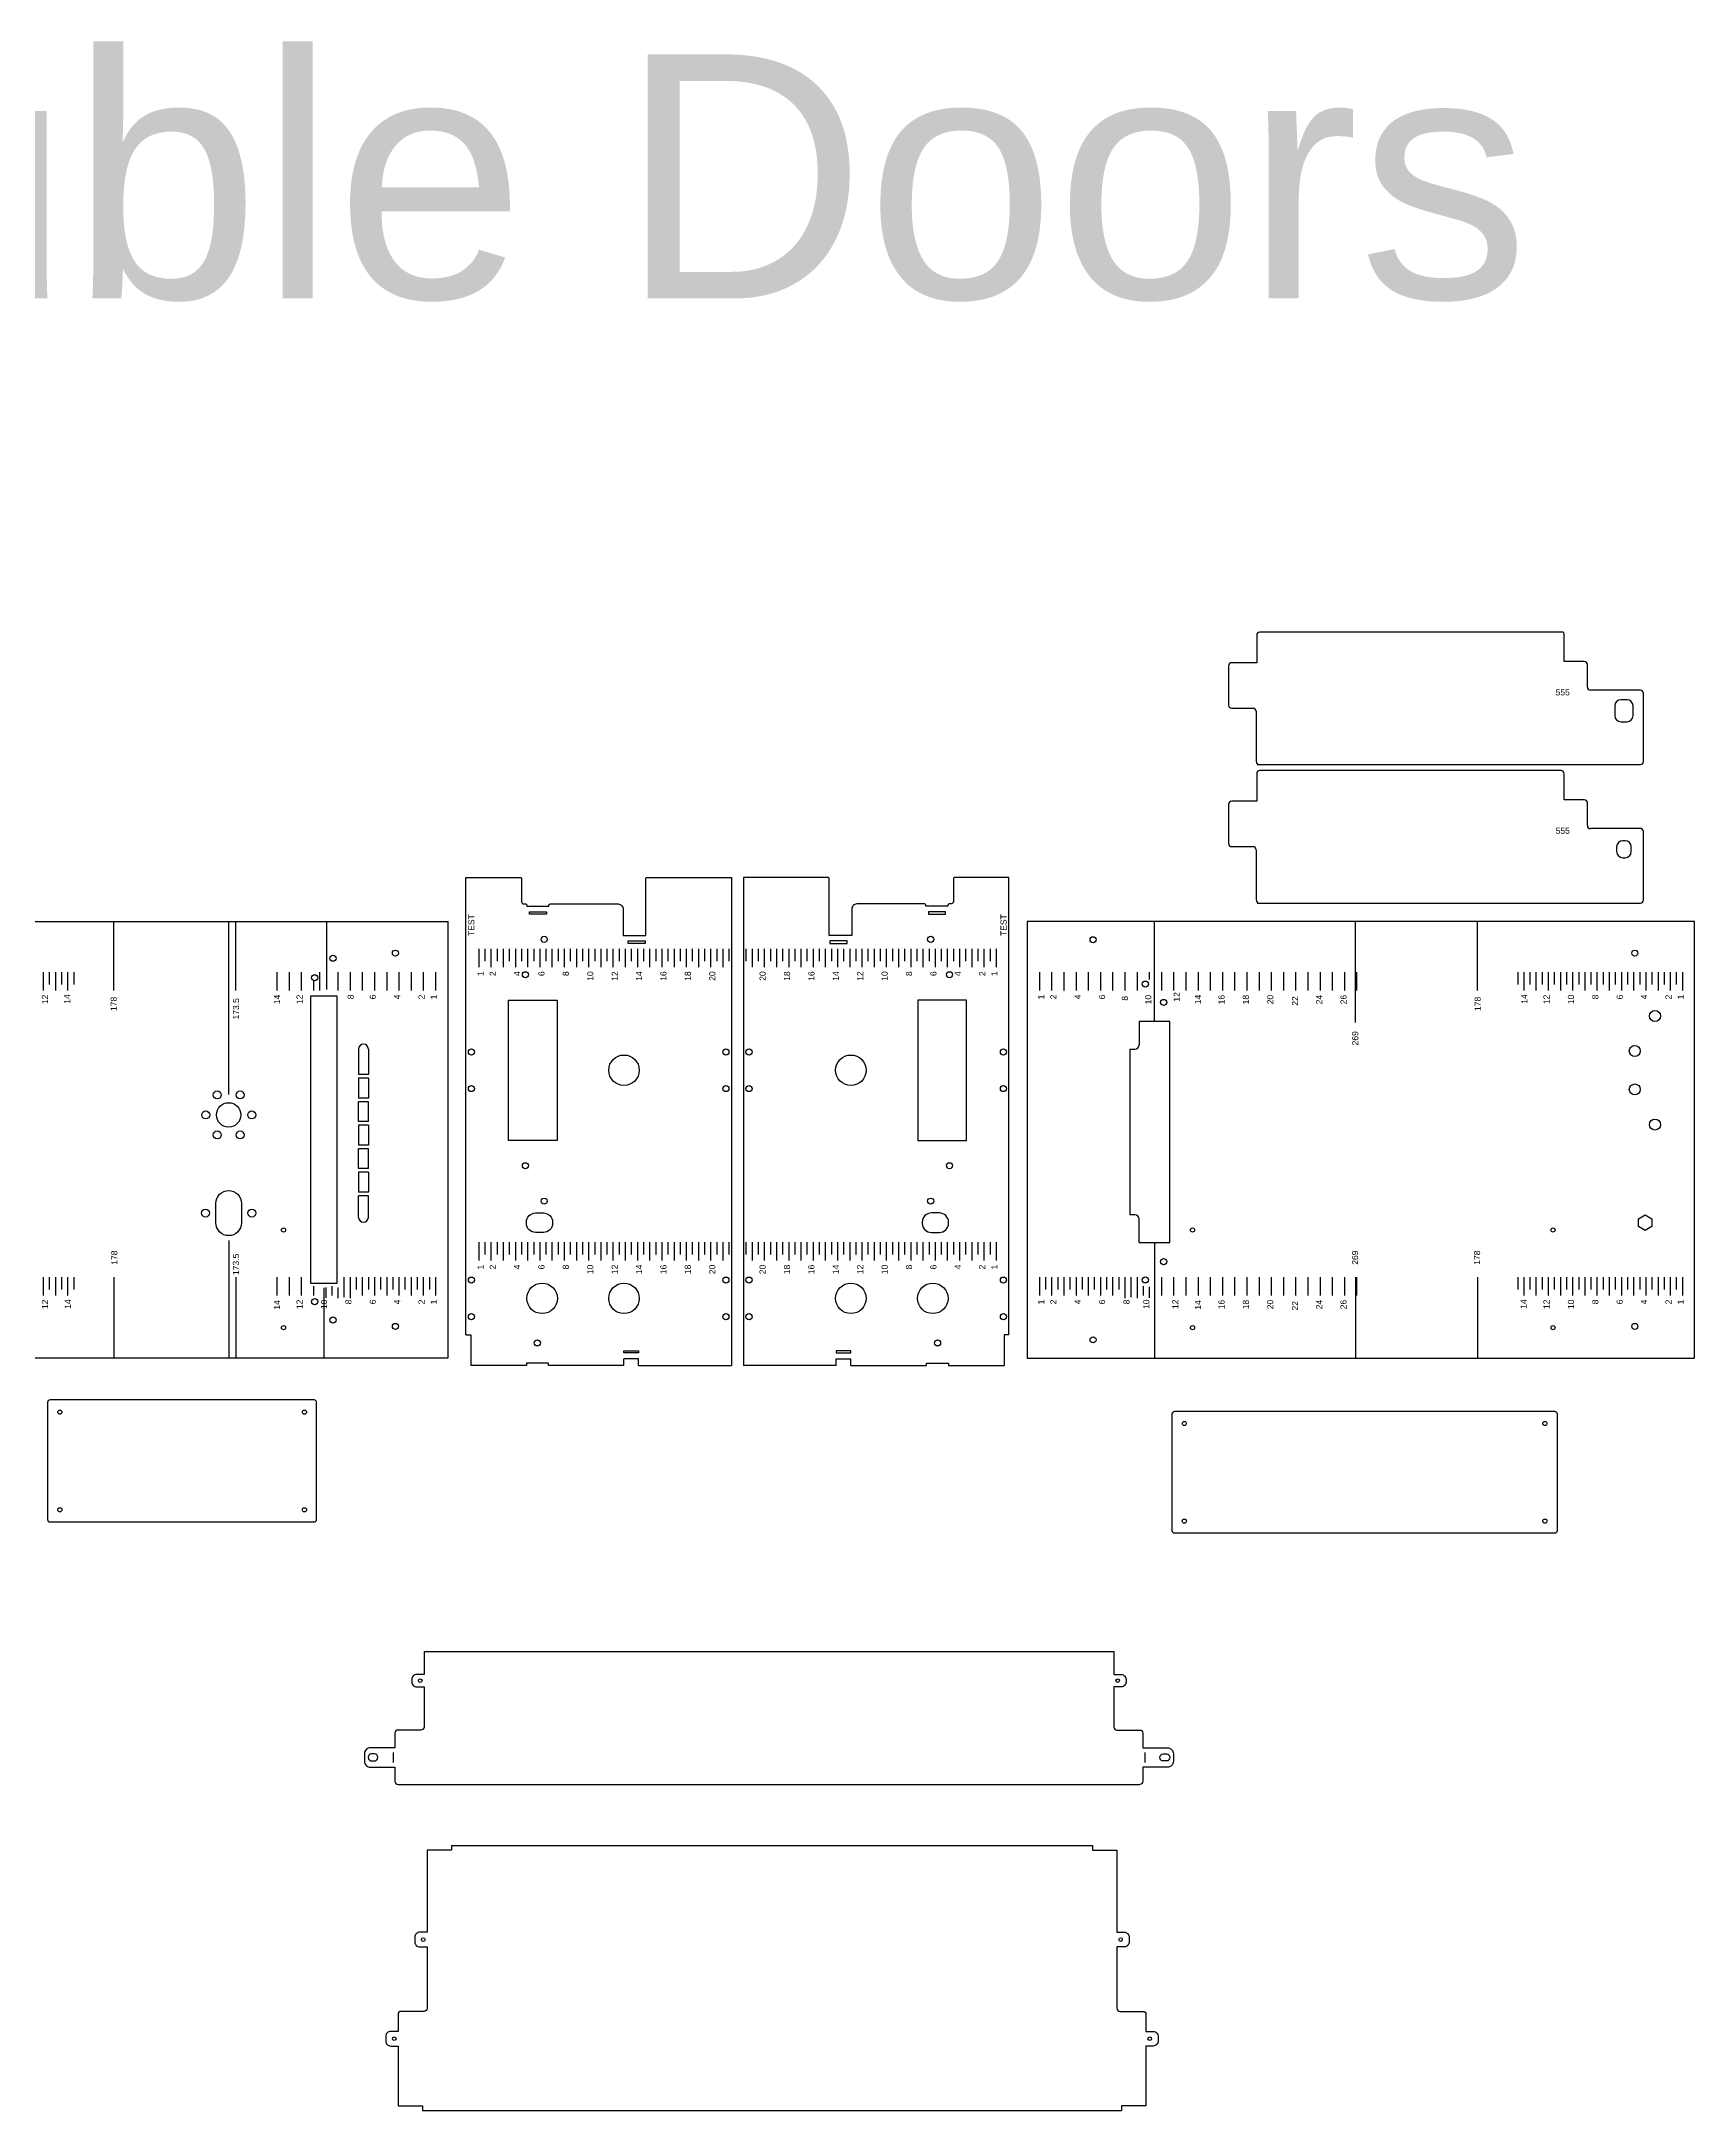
# Model space of a CAD drawing. Header units: millimetres. Extents: x -925 to 3059, y -1469 to 1737.
# Drawn here: x 775 to 2130, y 41 to 1737 of the extents above; entities that cross this region are included whole.
import ezdxf

# ---------------------------------------------------------------- set-up
doc = ezdxf.new("R2010")
doc.units = ezdxf.units.MM
doc.styles.get("Standard").update_dxf_attribs({"font": 'arial.ttf'})

msp = doc.modelspace()

# ---------------------------------------------------------------- linework, layer by layer
at = {"color": 7, "true_color": 0xffffff}
for p, q in [((1771.3, 1250.3), (1771.3, 1227.8)), ((2022.1, 1252.8), (1773.8, 1252.8)), ((2023.3, 1228.8), (2023.3, 1251.6)), ((1748.3, 1225.3), (1748.3, 1193)), ((1771.3, 1227.8), (1750.8, 1227.8)), ((2039.8, 1228.8), (2023.3, 1228.8)), ((2042.3, 1207.8), (2042.3, 1226.3)), ((2085.8, 1205.3), (2044.8, 1205.3)), ((1750.8, 1190.5), (1768.3, 1190.5)), ((1770.8, 1188), (1770.8, 1146.8)), ((2064.8, 1192.4), (2064.8, 1184.4)), ((2074.8, 1197.4), (2069.8, 1197.4)), ((2079.8, 1184.4), (2079.8, 1192.4)), ((2088.3, 1146.8), (2088.3, 1202.8)), ((2069.8, 1179.4), (2074.8, 1179.4)), ((1771.3, 1136.8), (1771.3, 1114.3)), ((1771.8, 1144.3), (2085.8, 1144.3)), ((2020.8, 1139.3), (1773.8, 1139.3)), ((2023.3, 1115.3), (2023.3, 1136.8)), ((1748.3, 1111.8), (1748.3, 1079.5)), ((1771.3, 1114.3), (1750.8, 1114.3)), ((2039.8, 1115.3), (2023.3, 1115.3)), ((2042.3, 1094.3), (2042.3, 1112.8)), ((2086.8, 1091.8), (2044.8, 1091.8)), ((2088.3, 1033.3), (2088.3, 1089.3)), ((1750.8, 1077), (1768.3, 1077)), ((1770.8, 1074.5), (1770.8, 1033.3)), ((2066.3, 1076.9), (2066.3, 1072.9)), ((2073.3, 1081.9), (2071.3, 1081.9)), ((2078.3, 1072.9), (2078.3, 1076.9)), ((2071.3, 1067.9), (2073.3, 1067.9)), ((1771.8, 1030.8), (2085.8, 1030.8)), ((656.7, 1015.7), (1108.2, 1015.7)), ((928.7, 873.8), (928.7, 1015.7)), ((1009.2, 959.8), (1009.2, 1015.7)), ((1108.2, 1015.7), (1108.2, 657.7)), ((2130.2, 1015.7), (1583.2, 1015.7)), ((1583.2, 1015.7), (1583.2, 657.7)), ((1687.5, 933.6), (1687.5, 1015.7)), ((2130.2, 657.7), (2130.2, 1015.7)), ((928.7, 754.1), (928.7, 657.7)), ((1687.5, 752.6), (1687.5, 657.7)), ((1006.7, 715.2), (1006.7, 657.7)), ((1108.2, 657.7), (656.7, 657.7)), ((1583.2, 657.7), (2130.2, 657.7)), ((1088.8, 417.3), (1654.2, 417.3)), ((1067.5, 308.3), (1675.5, 308.3)), ((1111.3, 258.3), (1636.7, 258.3)), ((1087.5, 40.8), (1660.5, 40.8))]:
    msp.add_line(p, q, dxfattribs=at)
for p, q in [((1175.2, 1021.7), (1175.2, 1023.7)), ((1175.2, 1023.7), (1189.2, 1023.7)), ((1189.2, 1021.7), (1175.2, 1021.7)), ((1189.2, 1023.7), (1189.2, 1021.7)), ((1123.2, 676.7), (1127.2, 676.7)), ((1127.2, 676.7), (1127.2, 651.7)), ((1568.2, 676.7), (1564.2, 676.7)), ((1564.2, 676.7), (1564.2, 651.7)), ((1252.7, 651.7), (1252.7, 657.1)), ((1264.7, 657.1), (1252.7, 657.1)), ((1264.7, 651.7), (1264.7, 657.1)), ((1264.7, 651.7), (1340.7, 651.7)), ((1426.7, 651.7), (1350.7, 651.7)), ((1426.7, 651.7), (1426.7, 657.1)), ((1426.7, 657.1), (1438.7, 657.1)), ((1438.7, 651.7), (1438.7, 657.1))]:
    msp.add_line(p, q)
at = {"color": 2}
for p, q in [((834.7, 959.1), (834.7, 1015.7)), ((934.7, 959.1), (934.7, 1015.7)), ((1852.2, 932.9), (1852.2, 1015.7)), ((1952.2, 959.1), (1952.2, 1015.7)), ((1133.7, 993.2), (1133.7, 978.2)), ((1138.7, 993.2), (1138.7, 983.2)), ((1143.7, 993.2), (1143.7, 978.2)), ((1148.7, 993.2), (1148.7, 983.2)), ((1153.7, 993.2), (1153.7, 978.2)), ((1158.7, 993.2), (1158.7, 983.2)), ((1163.7, 993.2), (1163.7, 978.2)), ((1168.7, 993.2), (1168.7, 983.2)), ((1173.7, 993.2), (1173.7, 978.2)), ((1178.7, 993.2), (1178.7, 983.2)), ((1183.7, 993.2), (1183.7, 978.2)), ((1188.7, 993.2), (1188.7, 983.2)), ((1193.7, 993.2), (1193.7, 978.2)), ((1198.7, 993.2), (1198.7, 983.2)), ((1203.7, 993.2), (1203.7, 978.2)), ((1208.7, 993.2), (1208.7, 983.2)), ((1213.7, 993.2), (1213.7, 978.2)), ((1218.7, 993.2), (1218.7, 983.2)), ((1223.7, 993.2), (1223.7, 978.2)), ((1228.7, 993.2), (1228.7, 983.2)), ((1233.7, 993.2), (1233.7, 978.2)), ((1238.7, 993.2), (1238.7, 983.2)), ((1243.7, 993.2), (1243.7, 978.2)), ((1248.7, 993.2), (1248.7, 983.2)), ((1253.7, 993.2), (1253.7, 978.2)), ((1258.7, 993.2), (1258.7, 983.2)), ((1263.7, 993.2), (1263.7, 978.2)), ((1268.7, 993.2), (1268.7, 983.2)), ((1273.7, 993.2), (1273.7, 978.2)), ((1278.7, 993.2), (1278.7, 983.2)), ((1283.7, 993.2), (1283.7, 978.2)), ((1288.7, 993.2), (1288.7, 983.2)), ((1293.7, 993.2), (1293.7, 978.2)), ((1298.7, 993.2), (1298.7, 983.2)), ((1303.7, 993.2), (1303.7, 978.2)), ((1308.7, 993.2), (1308.7, 983.2)), ((1313.7, 993.2), (1313.7, 978.2)), ((1318.7, 993.2), (1318.7, 983.2)), ((1323.7, 993.2), (1323.7, 978.2)), ((1328.7, 993.2), (1328.7, 983.2)), ((1333.7, 993.2), (1333.7, 978.2)), ((1338.7, 993.2), (1338.7, 983.2)), ((1352.7, 993.2), (1352.7, 983.2)), ((1357.7, 993.2), (1357.7, 978.2)), ((1362.7, 993.2), (1362.7, 983.2)), ((1367.7, 993.2), (1367.7, 978.2)), ((1372.7, 993.2), (1372.7, 983.2)), ((1377.7, 993.2), (1377.7, 978.2)), ((1382.7, 993.2), (1382.7, 983.2)), ((1387.7, 993.2), (1387.7, 978.2)), ((1392.7, 993.2), (1392.7, 983.2)), ((1397.7, 993.2), (1397.7, 978.2)), ((1402.7, 993.2), (1402.7, 983.2)), ((1407.7, 993.2), (1407.7, 978.2)), ((1412.7, 993.2), (1412.7, 983.2)), ((1417.7, 993.2), (1417.7, 978.2)), ((1422.7, 993.2), (1422.7, 983.2)), ((1427.7, 993.2), (1427.7, 978.2)), ((1432.7, 993.2), (1432.7, 983.2)), ((1437.7, 993.2), (1437.7, 978.2)), ((1442.7, 993.2), (1442.7, 983.2)), ((1447.7, 993.2), (1447.7, 978.2)), ((1452.7, 993.2), (1452.7, 983.2)), ((1457.7, 993.2), (1457.7, 978.2)), ((1462.7, 993.2), (1462.7, 983.2)), ((1467.7, 993.2), (1467.7, 978.2)), ((1472.7, 993.2), (1472.7, 983.2)), ((1477.7, 993.2), (1477.7, 978.2)), ((1482.7, 993.2), (1482.7, 983.2)), ((1487.7, 993.2), (1487.7, 978.2)), ((1492.7, 993.2), (1492.7, 983.2)), ((1497.7, 993.2), (1497.7, 978.2)), ((1502.7, 993.2), (1502.7, 983.2)), ((1507.7, 993.2), (1507.7, 978.2)), ((1512.7, 993.2), (1512.7, 983.2)), ((1517.7, 993.2), (1517.7, 978.2)), ((1522.7, 993.2), (1522.7, 983.2)), ((1527.7, 993.2), (1527.7, 978.2)), ((1532.7, 993.2), (1532.7, 983.2)), ((1537.7, 993.2), (1537.7, 978.2)), ((1542.7, 993.2), (1542.7, 983.2)), ((1547.7, 993.2), (1547.7, 978.2)), ((1552.7, 993.2), (1552.7, 983.2)), ((1557.7, 993.2), (1557.7, 978.2)), ((776.7, 974.1), (776.7, 959.1)), ((781.7, 974.1), (781.7, 964.1)), ((786.7, 974.1), (786.7, 959.1)), ((791.7, 974.1), (791.7, 964.1)), ((796.7, 974.1), (796.7, 959.1)), ((801.7, 974.1), (801.7, 964.1)), ((968.2, 974.1), (968.2, 959.1)), ((978.2, 974.1), (978.2, 959.1)), ((988.2, 974.1), (988.2, 959.1)), ((1003.2, 974.1), (1003.2, 959.1)), ((1018.2, 974.1), (1018.2, 959.1)), ((1028.2, 974.1), (1028.2, 959.1)), ((1038.2, 974.1), (1038.2, 959.1)), ((1048.2, 974.1), (1048.2, 959.1)), ((1058.2, 974.1), (1058.2, 959.1)), ((1068.2, 974.1), (1068.2, 959.1)), ((1078.2, 974.1), (1078.2, 959.1)), ((1088.2, 974.1), (1088.2, 959.1)), ((1098.2, 974.1), (1098.2, 959.1)), ((1593.2, 974.1), (1593.2, 959.1)), ((1603.2, 974.1), (1603.2, 959.1)), ((1613.2, 974.1), (1613.2, 959.1)), ((1623.2, 974.1), (1623.2, 959.1)), ((1633.2, 974.1), (1633.2, 959.1)), ((1643.2, 974.1), (1643.2, 959.1)), ((1653.2, 974.1), (1653.2, 959.1)), ((1663.2, 974.1), (1663.2, 959.1)), ((1673.2, 974.1), (1673.2, 959.1)), ((1683.2, 974.1), (1683.2, 968.1)), ((1693.2, 974.1), (1693.2, 959.1)), ((1703.2, 974.1), (1703.2, 959.1)), ((1713.2, 974.1), (1713.2, 959.1)), ((1723.2, 974.1), (1723.2, 959.1)), ((1723.2, 974.1), (1723.2, 959.1)), ((1733.2, 974.1), (1733.2, 959.1)), ((1743.2, 974.1), (1743.2, 959.1)), ((1753.2, 974.1), (1753.2, 959.1)), ((1763.2, 974.1), (1763.2, 959.1)), ((1773.2, 974.1), (1773.2, 959.1)), ((1783.2, 974.1), (1783.2, 959.1)), ((1793.2, 974.1), (1793.2, 959.1)), ((1803.2, 974.1), (1803.2, 959.1)), ((1813.2, 974.1), (1813.2, 959.1)), ((1823.2, 974.1), (1823.2, 959.1)), ((1833.2, 974.1), (1833.2, 959.1)), ((1843.2, 974.1), (1843.2, 959.1)), ((1853.2, 974.1), (1853.2, 959.1)), ((1985.2, 974.1), (1985.2, 964.1)), ((1990.2, 974.1), (1990.2, 959.1)), ((1995.2, 974.1), (1995.2, 964.1)), ((2000.2, 974.1), (2000.2, 959.1)), ((2005.2, 974.1), (2005.2, 964.1)), ((2010.2, 974.1), (2010.2, 959.1)), ((2015.2, 974.1), (2015.2, 964.1)), ((2020.2, 974.1), (2020.2, 959.1)), ((2025.2, 974.1), (2025.2, 964.1)), ((2030.2, 974.1), (2030.2, 959.1)), ((2035.2, 974.1), (2035.2, 964.1)), ((2040.2, 974.1), (2040.2, 959.1)), ((2045.2, 974.1), (2045.2, 964.1)), ((2050.2, 974.1), (2050.2, 959.1)), ((2055.2, 974.1), (2055.2, 964.1)), ((2060.2, 974.1), (2060.2, 959.1)), ((2065.2, 974.1), (2065.2, 964.1)), ((2070.2, 974.1), (2070.2, 959.1)), ((2075.2, 974.1), (2075.2, 964.1)), ((2080.2, 974.1), (2080.2, 959.1)), ((2085.2, 974.1), (2085.2, 964.1)), ((2090.2, 974.1), (2090.2, 959.1)), ((2095.2, 974.1), (2095.2, 964.1)), ((2100.2, 974.1), (2100.2, 959.1)), ((2105.2, 974.1), (2105.2, 964.1)), ((2110.2, 974.1), (2110.2, 959.1)), ((2115.2, 974.1), (2115.2, 964.1)), ((2120.2, 974.1), (2120.2, 959.1)), ((998.2, 966.6), (998.2, 959.1)), ((1133.7, 752.7), (1133.7, 737.7)), ((1138.7, 752.7), (1138.7, 742.7)), ((1143.7, 752.7), (1143.7, 737.7)), ((1148.7, 752.7), (1148.7, 742.7)), ((1153.7, 752.7), (1153.7, 737.7)), ((1158.7, 752.7), (1158.7, 742.7)), ((1163.7, 752.7), (1163.7, 737.7)), ((1168.7, 752.7), (1168.7, 742.7)), ((1173.7, 752.7), (1173.7, 737.7)), ((1178.7, 752.7), (1178.7, 742.7)), ((1183.7, 752.7), (1183.7, 737.7)), ((1188.7, 752.7), (1188.7, 742.7)), ((1193.7, 752.7), (1193.7, 737.7)), ((1198.7, 752.7), (1198.7, 742.7)), ((1203.7, 752.7), (1203.7, 737.7)), ((1208.7, 752.7), (1208.7, 742.7)), ((1213.7, 752.7), (1213.7, 737.7)), ((1218.7, 752.7), (1218.7, 742.7)), ((1223.7, 752.7), (1223.7, 737.7)), ((1228.7, 752.7), (1228.7, 742.7)), ((1233.7, 752.7), (1233.7, 737.7)), ((1238.7, 752.7), (1238.7, 742.7)), ((1243.7, 752.7), (1243.7, 737.7)), ((1248.7, 752.7), (1248.7, 742.7)), ((1253.7, 752.7), (1253.7, 737.7)), ((1258.7, 752.7), (1258.7, 742.7)), ((1263.7, 752.7), (1263.7, 737.7)), ((1268.7, 752.7), (1268.7, 742.7)), ((1273.7, 752.7), (1273.7, 737.7)), ((1278.7, 752.7), (1278.7, 742.7)), ((1283.7, 752.7), (1283.7, 737.7)), ((1288.7, 752.7), (1288.7, 742.7)), ((1293.7, 752.7), (1293.7, 737.7)), ((1298.7, 752.7), (1298.7, 742.7)), ((1303.7, 752.7), (1303.7, 737.7)), ((1308.7, 752.7), (1308.7, 742.7)), ((1313.7, 752.7), (1313.7, 737.7)), ((1318.7, 752.7), (1318.7, 742.7)), ((1323.7, 752.7), (1323.7, 737.7)), ((1328.7, 752.7), (1328.7, 742.7)), ((1333.7, 752.7), (1333.7, 737.7)), ((1338.7, 752.7), (1338.7, 742.7)), ((1352.7, 752.7), (1352.7, 742.7)), ((1357.7, 752.7), (1357.7, 737.7)), ((1362.7, 752.7), (1362.7, 742.7)), ((1367.7, 752.7), (1367.7, 737.7)), ((1372.7, 752.7), (1372.7, 742.7)), ((1377.7, 752.7), (1377.7, 737.7)), ((1382.7, 752.7), (1382.7, 742.7)), ((1387.7, 752.7), (1387.7, 737.7)), ((1392.7, 752.7), (1392.7, 742.7)), ((1397.7, 752.7), (1397.7, 737.7)), ((1402.7, 752.7), (1402.7, 742.7)), ((1407.7, 752.7), (1407.7, 737.7)), ((1412.7, 752.7), (1412.7, 742.7)), ((1417.7, 752.7), (1417.7, 737.7)), ((1422.7, 752.7), (1422.7, 742.7)), ((1427.7, 752.7), (1427.7, 737.7)), ((1432.7, 752.7), (1432.7, 742.7)), ((1437.7, 752.7), (1437.7, 737.7)), ((1442.7, 752.7), (1442.7, 742.7)), ((1447.7, 752.7), (1447.7, 737.7)), ((1452.7, 752.7), (1452.7, 742.7)), ((1457.7, 752.7), (1457.7, 737.7)), ((1462.7, 752.7), (1462.7, 742.7)), ((1467.7, 752.7), (1467.7, 737.7)), ((1472.7, 752.7), (1472.7, 742.7)), ((1477.7, 752.7), (1477.7, 737.7)), ((1482.7, 752.7), (1482.7, 742.7)), ((1487.7, 752.7), (1487.7, 737.7)), ((1492.7, 752.7), (1492.7, 742.7)), ((1497.7, 752.7), (1497.7, 737.7)), ((1502.7, 752.7), (1502.7, 742.7)), ((1507.7, 752.7), (1507.7, 737.7)), ((1512.7, 752.7), (1512.7, 742.7)), ((1517.7, 752.7), (1517.7, 737.7)), ((1522.7, 752.7), (1522.7, 742.7)), ((1527.7, 752.7), (1527.7, 737.7)), ((1532.7, 752.7), (1532.7, 742.7)), ((1537.7, 752.7), (1537.7, 737.7)), ((1542.7, 752.7), (1542.7, 742.7)), ((1547.7, 752.7), (1547.7, 737.7)), ((1552.7, 752.7), (1552.7, 742.7)), ((1557.7, 752.7), (1557.7, 737.7)), ((776.7, 724.1), (776.7, 709.1)), ((781.7, 724.1), (781.7, 714.1)), ((786.7, 724.1), (786.7, 709.1)), ((791.7, 724.1), (791.7, 714.1)), ((796.7, 724.1), (796.7, 709.1)), ((801.7, 724.1), (801.7, 714.1)), ((834.7, 724.1), (834.7, 657.7)), ((934.7, 724.1), (934.7, 657.7)), ((968.2, 724.1), (968.2, 709.1)), ((978.2, 724.1), (978.2, 709.1)), ((988.2, 724.1), (988.2, 709.1)), ((998.2, 716.6), (998.2, 709.1)), ((1008.2, 715.6), (1008.2, 707.1)), ((1013.2, 716.6), (1013.2, 709.1)), ((1018.2, 715.5), (1018.2, 706.9)), ((1023.2, 724.1), (1023.2, 707.6)), ((1028.2, 724.1), (1028.2, 706.8)), ((1033.2, 724.1), (1033.2, 714.1)), ((1038.2, 724.1), (1038.2, 709.1)), ((1043.2, 724.1), (1043.2, 714.1)), ((1048.2, 724.1), (1048.2, 709.1)), ((1053.2, 724.1), (1053.2, 714.1)), ((1058.2, 724.1), (1058.2, 709.1)), ((1063.2, 724.1), (1063.2, 714.1)), ((1068.2, 724.1), (1068.2, 709.1)), ((1073.2, 724.1), (1073.2, 714.1)), ((1078.2, 724.1), (1078.2, 709.1)), ((1083.2, 724.1), (1083.2, 714.1)), ((1088.2, 724.1), (1088.2, 709.1)), ((1093.2, 724.1), (1093.2, 714.1)), ((1098.2, 724.1), (1098.2, 709.1)), ((1593.2, 724.1), (1593.2, 709.1)), ((1598.2, 724.1), (1598.2, 714.1)), ((1603.2, 724.1), (1603.2, 709.1)), ((1608.2, 724.1), (1608.2, 714.1)), ((1613.2, 724.1), (1613.2, 709.1)), ((1618.2, 724.1), (1618.2, 714.1)), ((1623.2, 724.1), (1623.2, 709.1)), ((1628.2, 724.1), (1628.2, 714.1)), ((1633.2, 724.1), (1633.2, 709.1)), ((1638.2, 724.1), (1638.2, 714.1)), ((1643.2, 724.1), (1643.2, 709.1)), ((1648.2, 724.1), (1648.2, 714.1)), ((1653.2, 724.1), (1653.2, 709.1)), ((1658.2, 724.1), (1658.2, 714.1)), ((1663.2, 724.1), (1663.2, 706.8)), ((1668.2, 724.1), (1668.2, 707.6)), ((1673.2, 724.1), (1673.2, 706.9)), ((1678.2, 716.6), (1678.2, 709.1)), ((1683.2, 716.1), (1683.2, 707.1)), ((1693.2, 724.1), (1693.2, 709.1)), ((1703.2, 724.1), (1703.2, 709.1)), ((1713.2, 724.1), (1713.2, 709.1)), ((1723.2, 724.1), (1723.2, 709.1)), ((1723.2, 724.1), (1723.2, 709.1)), ((1733.2, 724.1), (1733.2, 709.1)), ((1743.2, 724.1), (1743.2, 709.1)), ((1753.2, 724.1), (1753.2, 709.1)), ((1763.2, 724.1), (1763.2, 709.1)), ((1773.2, 724.1), (1773.2, 709.1)), ((1783.2, 724.1), (1783.2, 709.1)), ((1793.2, 724.1), (1793.2, 709.1)), ((1803.2, 724.1), (1803.2, 709.1)), ((1813.2, 724.1), (1813.2, 709.1)), ((1823.2, 724.1), (1823.2, 709.1)), ((1833.2, 724.1), (1833.2, 709.1)), ((1843.2, 724.1), (1843.2, 709.1)), ((1852.2, 724.1), (1852.2, 657.7)), ((1853.2, 724.1), (1853.2, 709.1)), ((1952.2, 724.1), (1952.2, 657.7)), ((1985.2, 724.1), (1985.2, 714.1)), ((1990.2, 724.1), (1990.2, 709.1)), ((1995.2, 724.1), (1995.2, 714.1)), ((2000.2, 724.1), (2000.2, 709.1)), ((2005.2, 724.1), (2005.2, 714.1)), ((2010.2, 724.1), (2010.2, 709.1)), ((2015.2, 724.1), (2015.2, 714.1)), ((2020.2, 724.1), (2020.2, 709.1)), ((2025.2, 724.1), (2025.2, 714.1)), ((2030.2, 724.1), (2030.2, 709.1)), ((2035.2, 724.1), (2035.2, 714.1)), ((2040.2, 724.1), (2040.2, 709.1)), ((2045.2, 724.1), (2045.2, 714.1)), ((2050.2, 724.1), (2050.2, 709.1)), ((2055.2, 724.1), (2055.2, 714.1)), ((2060.2, 724.1), (2060.2, 709.1)), ((2065.2, 724.1), (2065.2, 714.1)), ((2070.2, 724.1), (2070.2, 709.1)), ((2075.2, 724.1), (2075.2, 714.1)), ((2080.2, 724.1), (2080.2, 709.1)), ((2085.2, 724.1), (2085.2, 714.1)), ((2090.2, 724.1), (2090.2, 709.1)), ((2095.2, 724.1), (2095.2, 714.1)), ((2100.2, 724.1), (2100.2, 709.1)), ((2105.2, 724.1), (2105.2, 714.1)), ((2110.2, 724.1), (2110.2, 709.1)), ((2115.2, 724.1), (2115.2, 714.1)), ((2120.2, 724.1), (2120.2, 709.1))]:
    msp.add_line(p, q, dxfattribs=at)
at = {"color": 3}
for p, q in [((1675, 933.6), (1675, 914.6)), ((1035.2, 911.1), (1035.2, 890.1)), ((1039.2, 915.1), (1039.2, 915.1)), ((1043.2, 911.1), (1043.2, 890.1)), ((1667.2, 911.1), (1671.5, 911.1)), ((1043.2, 890.1), (1035.2, 890.1)), ((1035.2, 887.1), (1035.2, 870.8)), ((1043.2, 887.1), (1035.2, 887.1)), ((1043.2, 887.1), (1043.2, 870.8)), ((1043.2, 870.8), (1035.2, 870.8)), ((1043.2, 867.8), (1035.2, 867.8)), ((1035.2, 851.6), (1035.2, 867.8)), ((1043.2, 851.6), (1043.2, 867.8)), ((1043.2, 851.6), (1035.2, 851.6)), ((1035.2, 848.6), (1035.2, 832.3)), ((1043.2, 848.6), (1035.2, 848.6)), ((1043.2, 848.6), (1043.2, 832.3)), ((1043.2, 832.3), (1035.2, 832.3)), ((1043.2, 829.3), (1035.2, 829.3)), ((1035.2, 813.1), (1035.2, 829.3)), ((1043.2, 813.1), (1043.2, 829.3)), ((1043.2, 813.1), (1035.2, 813.1)), ((1035.2, 810.1), (1035.2, 793.8)), ((1043.2, 810.1), (1035.2, 810.1)), ((1043.2, 810.1), (1043.2, 793.8)), ((1043.2, 793.8), (1035.2, 793.8)), ((1043.2, 790.8), (1035.2, 790.8)), ((1035.2, 773.1), (1035.2, 790.8)), ((1043.2, 773.1), (1043.2, 790.8)), ((1039.2, 769.1), (1039.2, 769.1)), ((1671.5, 775.1), (1667.2, 775.1)), ((1675, 752.6), (1675, 771.6))]:
    msp.add_line(p, q, dxfattribs=at)
for points in [[(1123.2, 676.7), (1123.2, 1051.7)], [(1340.7, 1051.7), (1340.7, 651.7)], [(1350.7, 1051.7), (1350.7, 651.7)], [(1568.2, 676.7), (1568.2, 1051.7)], [(1197.9, 836.2), (1158.1, 836.2), (1158.1, 951.2), (1197.9, 951.2), (1197.9, 836.2)], [(1493.5, 836.2), (1533.3, 836.2), (1533.3, 951.2), (1493.5, 951.2), (1493.5, 836.2)], [(2089.7, 762.4), (2084.2, 765.5), (2084.2, 771.9), (2089.7, 775.1), (2095.2, 771.9), (2095.2, 765.5), (2089.7, 762.4)], [(1264.7, 662.1), (1252.7, 662.1), (1252.7, 663.8), (1264.7, 663.8), (1264.7, 662.1)], [(1426.7, 662.1), (1438.7, 662.1), (1438.7, 663.8), (1426.7, 663.8), (1426.7, 662.1)], [(1172.7, 651.7), (1127.2, 651.7)], [(1172.7, 653.5), (1172.7, 651.7)], [(1190.7, 653.5), (1172.7, 653.5)], [(1190.7, 651.7), (1190.7, 653.5)], [(1252.7, 651.7), (1190.7, 651.7)], [(1438.7, 651.7), (1500.7, 651.7)], [(1500.7, 653.5), (1518.7, 653.5)], [(1500.7, 651.7), (1500.7, 653.5)], [(1518.7, 653.5), (1518.7, 651.7)], [(1518.7, 651.7), (1564.2, 651.7)]]:
    msp.add_lwpolyline(points)
at = {"color": 7, "true_color": 0xffffff}
for points in [[(1123.2, 1051.7), (1167.7, 1051.7)], [(1271.5, 1051.7), (1340.7, 1051.7)], [(1420, 1051.7), (1350.7, 1051.7)], [(1568.2, 1051.7), (1523.7, 1051.7)], [(1168.7, 1050.7), (1168.7, 1032)], [(1270.5, 1004.2), (1270.5, 1050.7)], [(1421, 1004.2), (1421, 1050.7)], [(1522.7, 1050.7), (1522.7, 1032)], [(1170.7, 1030), (1172.2, 1030)], [(1173.2, 1029), (1173.2, 1028.2)], [(1173.2, 1028.2), (1191.2, 1028.2)], [(1189.2, 1021.7), (1175.2, 1021.7), (1175.2, 1023.7), (1189.2, 1023.7), (1189.2, 1021.7)], [(1191.2, 1028.2), (1191.2, 1029)], [(1192.2, 1030), (1248, 1030)], [(1252, 1026), (1252, 1005)], [(1439.5, 1026), (1439.5, 1005)], [(1499.2, 1030), (1443.5, 1030)], [(1500.2, 1028.2), (1500.2, 1029)], [(1518.2, 1028.2), (1500.2, 1028.2)], [(1502.2, 1021.7), (1516.2, 1021.7), (1516.2, 1023.7), (1502.2, 1023.7), (1502.2, 1021.7)], [(1518.2, 1029), (1518.2, 1028.2)], [(1520.7, 1030), (1519.2, 1030)], [(1252, 1005), (1252, 1004.2)], [(1252, 1004.2), (1270.5, 1004.2)], [(1439.5, 1004.2), (1421, 1004.2)], [(1439.5, 1005), (1439.5, 1004.2)], [(1270, 997.7), (1256, 997.7), (1256, 999.7), (1270, 999.7), (1270, 997.7)], [(1421.5, 997.7), (1435.5, 997.7), (1435.5, 999.7), (1421.5, 999.7), (1421.5, 997.7)], [(1088.8, 417.3), (1088.8, 398.3)], [(1654.2, 417.3), (1654.2, 398.3)], [(1078.8, 394.3), (1078.8, 392.3)], [(1088.8, 398.3), (1082.8, 398.3)], [(1654.2, 398.3), (1660.2, 398.3)], [(1664.2, 394.3), (1664.2, 392.3)], [(1082.8, 388.3), (1088.8, 388.3)], [(1088.8, 388.3), (1088.8, 355.3)], [(1654.2, 388.3), (1654.2, 355.3)], [(1660.2, 388.3), (1654.2, 388.3)], [(1065, 350.3), (1065, 338.3)], [(1086.3, 352.8), (1067.5, 352.8)], [(1656.7, 352.8), (1675.5, 352.8)], [(1678, 350.3), (1678, 338.3)], [(1040, 333.3), (1040, 327.3)], [(1065, 338.3), (1045, 338.3)], [(1045, 322.3), (1065, 322.3)], [(1063.4, 334.3), (1063.4, 326.3)], [(1065, 322.3), (1065, 310.8)], [(1678, 338.3), (1698, 338.3)], [(1678, 322.3), (1678, 310.8)], [(1698, 322.3), (1678, 322.3)], [(1679.6, 334.3), (1679.6, 326.3)], [(1703, 333.3), (1703, 327.3)], [(1111.3, 258.3), (1111.3, 254.3)], [(1636.7, 258.3), (1636.7, 254.3)], [(1091.3, 254.3), (1091.3, 187.1)], [(1111.3, 254.3), (1091.3, 254.3)], [(1636.7, 254.3), (1656.7, 254.3)], [(1656.7, 254.3), (1656.7, 187.1)], [(1091.3, 187.1), (1085.3, 187.1)], [(1656.7, 187.1), (1662.7, 187.1)], [(1081.3, 183.1), (1081.3, 179.1)], [(1085.3, 175.1), (1091.3, 175.1)], [(1091.3, 175.1), (1091.3, 124.7)], [(1656.7, 175.1), (1656.7, 124.7)], [(1662.7, 175.1), (1656.7, 175.1)], [(1666.7, 183.1), (1666.7, 179.1)], [(1067.5, 119.7), (1067.5, 105.8)], [(1088.8, 122.2), (1070, 122.2)], [(1659.2, 122.2), (1678, 122.2)], [(1680.5, 119.7), (1680.5, 105.8)], [(1057.5, 101.8), (1057.5, 97.8)], [(1067.5, 105.8), (1061.5, 105.8)], [(1680.5, 105.8), (1686.5, 105.8)], [(1690.5, 101.8), (1690.5, 97.8)], [(1061.5, 93.8), (1067.5, 93.8)], [(1067.5, 93.8), (1067.5, 44.8)], [(1680.5, 93.8), (1680.5, 44.8)], [(1686.5, 93.8), (1680.5, 93.8)], [(1067.5, 44.8), (1087.5, 44.8)], [(1087.5, 44.8), (1087.5, 40.8)], [(1660.5, 44.8), (1660.5, 40.8)], [(1680.5, 44.8), (1660.5, 44.8)]]:
    msp.add_lwpolyline(points, dxfattribs=at)
for points in [[(1167.7, 1051.7, -0.414214), (1168.7, 1050.7)], [(1270.5, 1050.7, -0.414214), (1271.5, 1051.7)], [(1421, 1050.7, 0.414214), (1420, 1051.7)], [(1523.7, 1051.7, 0.414214), (1522.7, 1050.7)], [(1168.7, 1032, 0.414214), (1170.7, 1030)], [(1172.2, 1030, -0.414214), (1173.2, 1029)], [(1191.2, 1029, -0.414214), (1192.2, 1030)], [(1248, 1030, -0.414214), (1252, 1026)], [(1443.5, 1030, 0.414214), (1439.5, 1026)], [(1500.2, 1029, 0.414214), (1499.2, 1030)], [(1519.2, 1030, 0.414214), (1518.2, 1029)], [(1522.7, 1032, -0.414214), (1520.7, 1030)], [(1082.8, 398.3, 0.414214), (1078.8, 394.3)], [(1078.8, 392.3, 0.414214), (1082.8, 388.3)], [(1660.2, 398.3, -0.414214), (1664.2, 394.3)], [(1664.2, 392.3, -0.414214), (1660.2, 388.3)], [(1067.5, 352.8, 0.414214), (1065, 350.3)], [(1088.8, 355.3, -0.414214), (1086.3, 352.8)], [(1654.2, 355.3, 0.414214), (1656.7, 352.8)], [(1675.5, 352.8, -0.414214), (1678, 350.3)], [(1045, 338.3, 0.414214), (1040, 333.3)], [(1040, 327.3, 0.414214), (1045, 322.3)], [(1045.7, 327.5), (1048.3, 327.5, 0.414214), (1051, 330.2), (1051, 330.5, 0.414214), (1048.3, 333.2), (1045.7, 333.2, 0.414214), (1043, 330.5), (1043, 330.2, 0.414214), (1045.7, 327.5)], [(1697.3, 327.5), (1694.7, 327.5, -0.414214), (1692, 330.2), (1692, 330.5, -0.414214), (1694.7, 333.2), (1697.3, 333.2, -0.414214), (1700, 330.5), (1700, 330.2, -0.414214), (1697.3, 327.5)], [(1698, 338.3, -0.414214), (1703, 333.3)], [(1703, 327.3, -0.414214), (1698, 322.3)], [(1065, 310.8, 0.414214), (1067.5, 308.3)], [(1678, 310.8, -0.414214), (1675.5, 308.3)], [(1085.3, 187.1, 0.414214), (1081.3, 183.1)], [(1662.7, 187.1, -0.414214), (1666.7, 183.1)], [(1081.3, 179.1, 0.414214), (1085.3, 175.1)], [(1666.7, 179.1, -0.414214), (1662.7, 175.1)], [(1070, 122.2, 0.414214), (1067.5, 119.7)], [(1091.3, 124.7, -0.414214), (1088.8, 122.2)], [(1656.7, 124.7, 0.414214), (1659.2, 122.2)], [(1678, 122.2, -0.414214), (1680.5, 119.7)], [(1061.5, 105.8, 0.414214), (1057.5, 101.8)], [(1686.5, 105.8, -0.414214), (1690.5, 101.8)], [(1057.5, 97.8, 0.414214), (1061.5, 93.8)], [(1690.5, 97.8, -0.414214), (1686.5, 93.8)]]:
    msp.add_lwpolyline(points, format="xyb", dxfattribs=at)
at = {"color": 3}
msp.add_lwpolyline([(995.7, 719.1), (1017.7, 719.1), (1017.7, 954.3), (995.7, 954.3)], close=True, dxfattribs=at)
for points in [[(1700, 933.6), (1675, 933.6)], [(1700, 752.6), (1700, 752.6), (1700, 933.6)], [(1667.2, 911.1), (1667.2, 775.1)], [(1675, 752.6), (1700, 752.6)]]:
    msp.add_lwpolyline(points, dxfattribs=at)
msp.add_lwpolyline([(918.2, 768.6), (918.2, 784.6, -0.414214), (928.7, 795.1), (928.7, 795.1, -0.414214), (939.2, 784.6), (939.2, 768.6, -0.414214), (928.7, 758.1), (928.7, 758.1, -0.414214)], format="xyb", close=True, dxfattribs=at)
for points in [[(1186.7, 760.7), (1180.2, 760.7, -0.414214), (1172.7, 768.2), (1172.7, 769.2, -0.414214), (1180.2, 776.7), (1186.7, 776.7, -0.414214), (1194.2, 769.2), (1194.2, 768.2, -0.414214), (1186.7, 760.7)], [(1504.7, 760.7), (1511.2, 760.7, 0.414214), (1518.7, 768.2), (1518.7, 769.2, 0.414214), (1511.2, 776.7), (1504.7, 776.7, 0.414214), (1497.2, 769.2), (1497.2, 768.2, 0.414214), (1504.7, 760.7)]]:
    msp.add_lwpolyline(points, format="xyb")
at = {"color": 6}
for points in [[(782.3, 623.4, 0.414214), (780.3, 621.4)], [(1000.8, 621.4, 0.414214), (998.8, 623.4)], [(1702, 612.1, -0.414214), (1704, 614.1)], [(2015.5, 614.1, -0.414214), (2017.5, 612.1)], [(780.3, 525.4, 0.414214), (782.3, 523.4)], [(998.8, 523.4, 0.414214), (1000.8, 525.4)], [(1704, 514.1, -0.414214), (1702, 516.1)], [(2017.5, 516.1, -0.414214), (2015.5, 514.1)]]:
    msp.add_lwpolyline(points, format="xyb", dxfattribs=at)
for points in [[(780.3, 621.4), (780.3, 525.4)], [(998.8, 623.4), (782.3, 623.4)], [(1000.8, 525.4), (1000.8, 621.4)], [(1702, 516.1), (1702, 612.1)], [(1704, 614.1), (2015.5, 614.1)], [(2017.5, 612.1), (2017.5, 516.1)], [(782.3, 523.4), (998.8, 523.4)], [(2015.5, 514.1), (1704, 514.1)]]:
    msp.add_lwpolyline(points, dxfattribs=at)
for centre, radius in [((1187.3, 1001), 2.5), ((1187.3, 1001), 2.5), ((1504.1, 1001), 2.5), ((1171.9, 972), 2.5), ((1519.5, 972), 2.5), ((1680, 964.3), 2.5), ((1695, 949.3), 2.5), ((2097.7, 938.2), 4.5), ((1127.7, 908.7), 2.5), ((1252.7, 893.7), 12.5), ((1336.2, 908.7), 2.5), ((1355.2, 908.7), 2.5), ((1438.7, 893.7), 12.5), ((1563.7, 908.7), 2.5), ((2081.2, 909.5), 4.5), ((2081.2, 878), 4.5), ((1127.7, 878.7), 2.5), ((1336.2, 878.7), 2.5), ((1355.2, 878.7), 2.5), ((1563.7, 878.7), 2.5), ((2097.7, 849.2), 4.5), ((1171.9, 815.4), 2.5), ((1519.5, 815.4), 2.5), ((1187.3, 786.4), 2.5), ((1504.1, 786.4), 2.5), ((973.7, 762.7), 1.7), ((1718.7, 762.7), 1.7), ((2014.2, 762.7), 1.7), ((1695, 736.8), 2.5), ((1127.7, 721.7), 2.5), ((1185.6, 706.7), 12.5), ((1252.7, 706.7), 12.5), ((1336.2, 721.7), 2.5), ((1355.2, 721.7), 2.5), ((1438.7, 706.7), 12.5), ((1505.8, 706.7), 12.5), ((1563.7, 721.7), 2.5), ((1680, 721.8), 2.5), ((973.7, 682.7), 1.7), ((1127.7, 691.7), 2.5), ((1336.2, 691.7), 2.5), ((1355.2, 691.7), 2.5), ((1563.7, 691.7), 2.5), ((1718.7, 682.7), 1.7), ((2014.2, 682.7), 1.7), ((1181.7, 670.2), 2.5), ((1509.7, 670.2), 2.5), ((990.8, 613.4), 1.7), ((2007.5, 604.1), 1.7), ((990.8, 533.4), 1.7), ((2007.5, 524.1), 1.7)]:
    msp.add_circle(centre, radius)
at = {"color": 7}
for centre in [(1637.2, 1000.7), (1065.4, 989.7), (2081.2, 989.7), (1065.4, 683.7), (2081.2, 683.7), (1637.2, 672.7)]:
    msp.add_circle(centre, 2.5, dxfattribs=at)
at = {"color": 3}
for centre, radius in [((1014.2, 985.5), 2.5), ((999.2, 969.5), 2.5), ((919.3, 873.5), 3.25), ((928.7, 857.1), 10), ((938.1, 873.5), 3.25), ((909.9, 857.1), 3.25), ((947.6, 857.1), 3.25), ((919.3, 840.7), 3.25), ((938.1, 840.7), 3.25), ((909.7, 776.6), 3.25), ((947.7, 776.6), 3.25), ((999.2, 704), 2.5), ((1014.2, 689), 2.5)]:
    msp.add_circle(centre, radius, dxfattribs=at)
at = {"color": 6}
for centre in [(790.3, 613.4), (1712, 604.1), (790.3, 533.4), (1712, 524.1)]:
    msp.add_circle(centre, 1.7, dxfattribs=at)
at = {"color": 7, "true_color": 0xffffff}
for centre in [(1085.7, 393.3), (1657.3, 393.3), (1088.2, 181.1), (1659.8, 181.1), (1064.4, 99.8), (1683.6, 99.8)]:
    msp.add_circle(centre, 1.5, dxfattribs=at)
for centre, radius, start, end in [((1773.8, 1250.3), 2.5, 90, 180), ((2022.1, 1251.6), 1.2, 360, 90), ((1750.8, 1225.3), 2.5, 90, 180), ((2039.8, 1226.3), 2.5, 0, 90), ((2044.8, 1207.8), 2.5, 180, 270), ((2085.8, 1202.8), 2.5, 0, 90), ((1750.8, 1193), 2.5, 180, 270), ((1768.3, 1188), 2.5, 0, 90), ((2069.8, 1192.4), 5, 90, 180), ((2074.8, 1192.4), 5, 0, 90), ((2069.8, 1184.4), 5, 180, 270), ((2074.8, 1184.4), 5, 270, 0), ((1773.3, 1146.8), 2.5, 180, 270), ((1773.8, 1136.8), 2.5, 90, 180), ((2020.8, 1136.8), 2.5, 0, 90), ((2085.8, 1146.8), 2.5, 270, 0), ((1750.8, 1111.8), 2.5, 90, 180), ((2039.8, 1112.8), 2.5, 0, 90), ((2044.8, 1094.3), 2.5, 180, 270), ((2085.8, 1089.3), 2.5, 0, 90), ((1750.8, 1079.5), 2.5, 180, 270), ((1768.3, 1074.5), 2.5, 0, 90), ((2071.3, 1076.9), 5, 90, 180), ((2071.3, 1072.9), 5, 180, 270), ((2073.3, 1076.9), 5, 0, 90), ((2073.3, 1072.9), 5, 270, 0), ((1773.3, 1033.3), 2.5, 180, 270), ((2085.8, 1033.3), 2.5, 270, 0)]:
    msp.add_arc(centre, radius, start, end, dxfattribs=at)
at = {"color": 3}
for centre, radius, start, end in [((1039.2, 911.1), 4, 90, 180), ((1039.2, 911.1), 4, 0, 90), ((1671.5, 914.6), 3.5, 270, 0), ((1039.2, 773.1), 4, 180, 270), ((1039.2, 773.1), 4, 270, 0), ((1671.5, 771.6), 3.5, 0, 90)]:
    msp.add_arc(centre, radius, start, end, dxfattribs=at)

# ---------------------------------------------------------------- texts
at = {"color": 7, "true_color": 0xffffff}
for p in [(2016.3, 1201), (2016.3, 1087.5)]:
    msp.add_text('555', height=5, dxfattribs=at).set_placement(p)
for p in [(1130.1, 1003.8), (1566.3, 1003.8)]:
    msp.add_text('TEST', height=5, rotation=90).set_placement(p)
at = {"color": 6, "insert": (286.4, 1726.5), "char_height": 200, "attachment_point": 1}
msp.add_mtext_dynamic_manual_height_columns('Double Doors', width=2822.951, gutter_width=12.5, heights=[0], dxfattribs=at)
at = {"color": 2, "char_height": 5, "width": 6.425, "rotation": 90}
for s, insert, attachment_point in [('1', (1137.6, 974.8), 9), ('2', (1147.6, 974.8), 9), ('4', (1167.6, 974.8), 9), ('6', (1187.6, 974.8), 9), ('8', (1207.6, 974.8), 9), ('10', (1227.6, 974.8), 9), ('12', (1247.6, 974.8), 9), ('14', (1267.6, 974.8), 9), ('16', (1287.6, 974.8), 9), ('18', (1307.6, 974.8), 9), ('20', (1327.6, 974.8), 9), ('20', (1363.8, 974.8), 3), ('18', (1383.8, 974.8), 3), ('16', (1403.8, 974.8), 3), ('14', (1423.8, 974.8), 3), ('12', (1443.8, 974.8), 3), ('10', (1463.8, 974.8), 3), ('8', (1483.8, 974.8), 3), ('6', (1503.8, 974.8), 3), ('4', (1523.8, 974.8), 3), ('2', (1543.8, 974.8), 3), ('1', (1553.8, 974.8), 3), ('12', (780.6, 955.7), 9), ('14', (798.8, 956), 9), ('178', (837, 953.9), 9), ('173.5', (937.3, 952.8), 9), ('14', (970.8, 955.6), 9), ('12', (984.3, 955.7), 3), ('8', (1026.2, 955.8), 3), ('6', (1044.3, 955.7), 3), ('4', (1064.3, 955.7), 3), ('2', (1084.3, 955.7), 3), ('1', (1094.3, 955.7), 3), ('1', (1597.1, 955.7), 9), ('2', (1607.1, 955.7), 9), ('4', (1627.1, 955.7), 9), ('6', (1647.1, 955.7), 9), ('8', (1665.8, 954.6), 9), ('10', (1685, 955.5), 9), ('12', (1708.2, 957.7), 9), ('14', (1720.6, 955.6), 3), ('16', (1745, 955.5), 9), ('18', (1765, 955.5), 9), ('20', (1785, 955.5), 9), ('22', (1805.2, 954.4), 9), ('24', (1825, 955.5), 9), ('26', (1845, 955.5), 9), ('178', (1949.9, 953.9), 3), ('14', (1988.1, 956), 3), ('12', (2006.3, 955.7), 3), ('10', (2026.3, 955.7), 3), ('8', (2046.3, 955.7), 3), ('6', (2066.3, 955.7), 3), ('4', (2086.3, 955.7), 3), ('2', (2106.3, 955.7), 3), ('1', (2116.3, 955.7), 3), ('269', (1849.5, 925.7), 3), ('178', (837.5, 745.9), 9), ('173.5', (937.2, 743.3), 9), ('1', (1137.6, 734.3), 9), ('2', (1147.6, 734.3), 9), ('4', (1167.6, 734.3), 9), ('6', (1187.6, 734.3), 9), ('8', (1207.6, 734.3), 9), ('10', (1227.6, 734.3), 9), ('12', (1247.6, 734.3), 9), ('14', (1267.6, 734.3), 9), ('16', (1287.6, 734.3), 9), ('18', (1307.6, 734.3), 9), ('20', (1327.6, 734.3), 9), ('20', (1363.8, 734.3), 3), ('18', (1383.8, 734.3), 3), ('16', (1403.8, 734.3), 3), ('14', (1423.8, 734.3), 3), ('12', (1443.8, 734.3), 3), ('10', (1463.8, 734.3), 3), ('8', (1483.8, 734.3), 3), ('6', (1503.8, 734.3), 3), ('4', (1523.8, 734.3), 3), ('2', (1543.8, 734.3), 3), ('1', (1553.8, 734.3), 3), ('269', (1849.4, 745.9), 3), ('178', (1949.4, 745.9), 3), ('12', (780.6, 705.7), 9), ('14', (799.4, 705.9), 9), ('14', (970.8, 705.2), 9), ('12', (984.3, 705.7), 3), ('10', (1004.3, 705.7), 3), ('8', (1024.3, 705.7), 3), ('6', (1044.3, 705.7), 3), ('4', (1064.3, 705.7), 3), ('2', (1084.3, 705.7), 3), ('1', (1094.3, 705.7), 3), ('1', (1597.1, 705.7), 9), ('2', (1607.1, 705.7), 9), ('4', (1627.1, 705.7), 9), ('6', (1647.1, 705.7), 9), ('8', (1667.1, 705.7), 9), ('10', (1683.4, 705.8), 9), ('12', (1707.1, 705.7), 9), ('14', (1720.6, 705.2), 3), ('16', (1745, 705.5), 9), ('18', (1765, 705.5), 9), ('20', (1785, 705.5), 9), ('22', (1805.2, 704.5), 9), ('24', (1825, 705.5), 9), ('26', (1845, 705.5), 9), ('14', (1987.5, 705.9), 3), ('12', (2006.3, 705.7), 3), ('10', (2026.3, 705.7), 3), ('8', (2046.3, 705.7), 3), ('6', (2066.3, 705.7), 3), ('4', (2086.3, 705.7), 3), ('2', (2106.3, 705.7), 3), ('1', (2116.3, 705.7), 3)]:
    msp.add_mtext(s, dxfattribs=dict(at, insert=insert, attachment_point=attachment_point))

doc.saveas('drawing.dxf')
